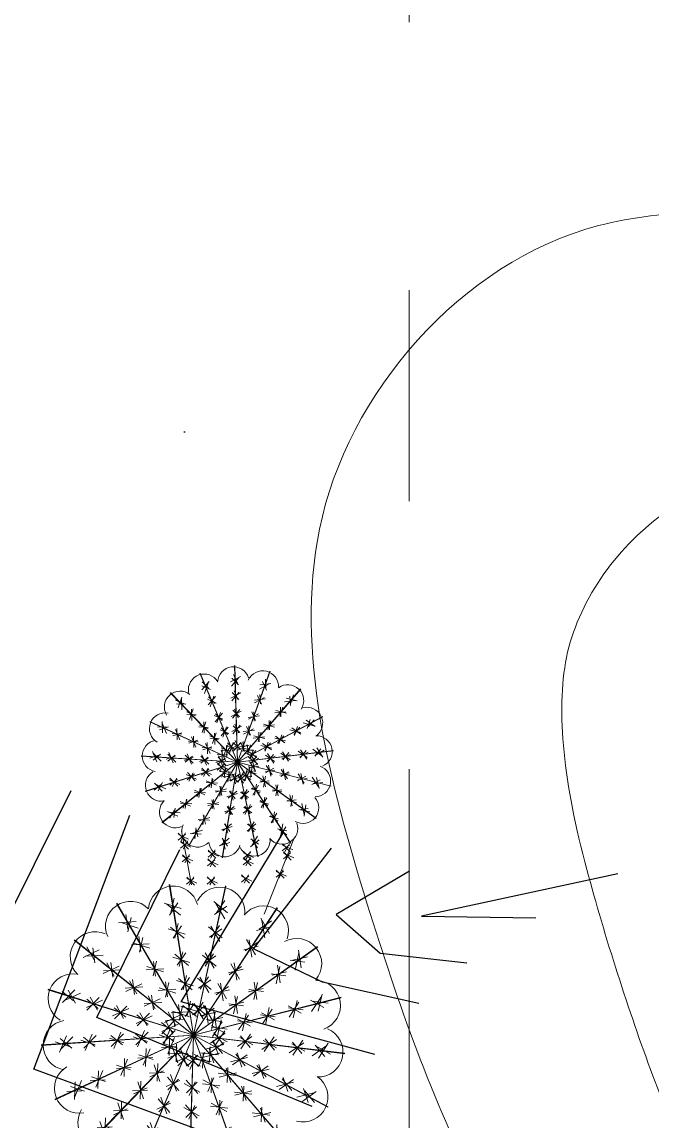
# Model space of a CAD drawing. Header units: inches. Extents: x 0.9 to 45.9, y 0.4 to 30.4.
# Drawn here: x 7.028 to 7.327, y 6.395 to 6.916 of the extents above; entities that cross this region are included whole.
import ezdxf

# ---------------------------------------------------------------- set-up
doc = ezdxf.new("R2010")
doc.units = ezdxf.units.IN
doc.header["$MEASUREMENT"] = 0
doc.linetypes.add('DASHDOT', pattern=[25.4, 12.7, -6.35, 0, -6.35])
doc.layers.add('EJES', color=252, linetype='DASHDOT', lineweight=9)
for name, color, linetype in [('JARDÍN-PIEDRA', 251, 'Continuous'), ('JARDÍN-PLANTAS', 88, 'Continuous'), ('VEGETACIÓN EXISTENTE', 84, 'Continuous')]:
    doc.layers.add(name, color=color, linetype=linetype)

# ---------------------------------------------------------------- blocks, each defined once
blk = doc.blocks.new('ntt')
at = {"layer": 'JARDÍN-PIEDRA', "lineweight": 5, "start_tangent": (-0.980502, 0.196507), "end_tangent": (-0.980502, 0.196507)}
blk.add_spline([(1914.7097, 1250.5671), (1914.3352, 1250.5194), (1914.0483, 1250.4079), (1913.8252, 1250.2326), (1913.7278, 1249.829), (1913.7282, 1249.6177), (1913.7695, 1249.5104), (1913.8769, 1249.3701), (1913.9182, 1249.3123), (1914.1576, 1249.1885), (1914.4866, 1249.03), (1914.7575, 1249.0539), (1915.3232, 1249.0857), (1915.4608, 1249.5798), (1915.2276, 1249.9141), (1915.0495, 1250.0881), (1915.0125, 1250.2884), (1914.7097, 1250.5671)], degree=3, dxfattribs=at)
at = {"layer": 'JARDÍN-PIEDRA', "lineweight": 5}
blk.add_open_spline([(1914.5816, 1250.3204), (1914.527, 1250.3314), (1914.4547, 1250.3229), (1914.3025, 1250.282), (1914.2288, 1250.2583), (1914.0993, 1250.2101), (1914.0366, 1250.182), (1913.9272, 1250.1167), (1913.8877, 1250.0823), (1913.8464, 1250.0187), (1913.8304, 1249.9687), (1913.8128, 1249.8534), (1913.8085, 1249.7967), (1913.7976, 1249.6711), (1913.7939, 1249.621), (1913.8017, 1249.5603), (1913.8101, 1249.537), (1913.8336, 1249.4977), (1913.8604, 1249.4678), (1913.9144, 1249.3996), (1913.9349, 1249.369), (1913.9543, 1249.341), (1913.9528, 1249.3434), (1913.9615, 1249.3364), (1913.9698, 1249.331), (1914.0097, 1249.3118), (1914.0554, 1249.2971), (1914.1674, 1249.2504), (1914.222, 1249.2188), (1914.3086, 1249.1669), (1914.3448, 1249.1454), (1914.3937, 1249.1237), (1914.4069, 1249.12), (1914.4333, 1249.1173), (1914.4553, 1249.1181), (1914.5327, 1249.1284), (1914.6023, 1249.1428), (1914.7538, 1249.149), (1914.8239, 1249.1428), (1914.9633, 1249.1306), (1915.0294, 1249.1257), (1915.103, 1249.1326), (1915.1197, 1249.1389), (1915.1373, 1249.1495), (1915.1493, 1249.1607), (1915.1774, 1249.2092), (1915.1907, 1249.2441), (1915.2113, 1249.3421), (1915.2114, 1249.4103), (1915.1893, 1249.5123), (1915.1677, 1249.5546), (1915.1063, 1249.6324), (1915.0706, 1249.6667), (1914.9861, 1249.7333), (1914.9243, 1249.7713), (1914.8372, 1249.8699), (1914.8098, 1249.9105), (1914.7756, 1250), (1914.7699, 1250.0391), (1914.76, 1250.1186), (1914.7573, 1250.1503), (1914.7475, 1250.1857), (1914.7381, 1250.2055), (1914.69, 1250.2717), (1914.6356, 1250.3096), (1914.5816, 1250.3204)], degree=3, knots=[0, 0, 0, 0, 0.118103, 0.118103, 0.211507, 0.211507, 0.304911, 0.304911, 0.398316, 0.398316, 0.49172, 0.49172, 0.561216, 0.561216, 0.636516, 0.636516, 0.694778, 0.694778, 0.753041, 0.753041, 0.781797, 0.781797, 0.810552, 0.810552, 0.839308, 0.839308, 0.897052, 0.897052, 0.954797, 0.954797, 1.012541, 1.012541, 1.05717, 1.05717, 1.101798, 1.101798, 1.171336, 1.171336, 1.240873, 1.240873, 1.325907, 1.325907, 1.386478, 1.386478, 1.447049, 1.447049, 1.507619, 1.507619, 1.600083, 1.600083, 1.692546, 1.692546, 1.76649, 1.76649, 1.838622, 1.838622, 1.871232, 1.871232, 1.903842, 1.903842, 1.952268, 1.952268, 2.000694, 2.000694, 2.117444, 2.117444, 2.117444, 2.117444], dxfattribs=at)
blk = doc.blocks.new('nykm')
at = {"layer": 'JARDÍN-PIEDRA', "lineweight": -2}
blk.add_blockref('ntt', (0, 0), dxfattribs=at)
blk = doc.blocks.new('F SDFG DGFJ')
at = {"layer": 'JARDÍN-PLANTAS', "lineweight": 5}
for p, q in [((1915.62738, 1247.09918), (1915.62098, 1247.19553)), ((1915.62129, 1247.19555), (1915.62738, 1247.09918)), ((1915.62738, 1247.09918), (1915.65621, 1247.19134)), ((1915.65651, 1247.19124), (1915.62738, 1247.09918)), ((1915.62738, 1247.09918), (1915.58661, 1247.18671)), ((1915.58689, 1247.18684), (1915.62738, 1247.09918)), ((1915.62738, 1247.09918), (1915.68756, 1247.1747)), ((1915.6878, 1247.1745), (1915.62738, 1247.09918)), ((1915.62738, 1247.09918), (1915.55774, 1247.16607)), ((1915.55796, 1247.16629), (1915.62738, 1247.09918)), ((1915.62738, 1247.09918), (1915.71077, 1247.14786)), ((1915.71093, 1247.14759), (1915.62738, 1247.09918)), ((1915.62738, 1247.09918), (1915.53828, 1247.1364)), ((1915.5384, 1247.13668), (1915.62738, 1247.09918)), ((1915.62738, 1247.09918), (1915.72273, 1247.11445)), ((1915.72277, 1247.11414), (1915.62738, 1247.09918)), ((1915.62738, 1247.09918), (1915.53086, 1247.1017)), ((1915.53087, 1247.10201), (1915.62738, 1247.09918)), ((1915.53636, 1247.06695), (1915.62738, 1247.09918)), ((1915.62738, 1247.09918), (1915.53647, 1247.06666)), ((1915.55415, 1247.03625), (1915.62738, 1247.09918)), ((1915.62738, 1247.09918), (1915.55436, 1247.03601)), ((1915.58183, 1247.01405), (1915.62738, 1247.09918)), ((1915.62738, 1247.09918), (1915.58211, 1247.0139)), ((1915.61566, 1247.00334), (1915.62738, 1247.09918)), ((1915.62738, 1247.09918), (1915.61597, 1247.0033)), ((1915.62738, 1247.09918), (1915.7218, 1247.07898)), ((1915.72174, 1247.07867), (1915.62738, 1247.09918)), ((1915.62738, 1247.09918), (1915.70813, 1247.04623)), ((1915.70796, 1247.04597), (1915.62738, 1247.09918)), ((1915.62738, 1247.09918), (1915.68355, 1247.02064)), ((1915.68329, 1247.02046), (1915.62738, 1247.09918)), ((1915.62738, 1247.09918), (1915.65138, 1247.00566)), ((1915.65108, 1247.00558), (1915.62738, 1247.09918))]:
    blk.add_line(p, q, dxfattribs=at)
at = {"layer": 'JARDÍN-PLANTAS', "color": 7, "lineweight": 5}
for p, q in [((1915.61669, 1247.184), (1915.62703, 1247.17963)), ((1915.61826, 1247.18329), (1915.62632, 1247.17548)), ((1915.61927, 1247.17618), (1915.6253, 1247.18345)), ((1915.6202, 1247.17774), (1915.6232, 1247.1867)), ((1915.64805, 1247.18213), (1915.65612, 1247.17433)), ((1915.64907, 1247.17503), (1915.65509, 1247.1823)), ((1915.59231, 1247.16984), (1915.59187, 1247.17927)), ((1915.592, 1247.16805), (1915.595, 1247.17701)), ((1915.64763, 1247.17391), (1915.65588, 1247.17852)), ((1915.64926, 1247.18091), (1915.65395, 1247.17071)), ((1915.58678, 1247.17441), (1915.59799, 1247.17407)), ((1915.58849, 1247.17431), (1915.59883, 1247.16995)), ((1915.61777, 1247.16775), (1915.62811, 1247.16338)), ((1915.61918, 1247.16866), (1915.62725, 1247.16085)), ((1915.6202, 1247.16155), (1915.62622, 1247.16882)), ((1915.62128, 1247.16149), (1915.62428, 1247.17044)), ((1915.67662, 1247.16907), (1915.68132, 1247.15887)), ((1915.56916, 1247.1524), (1915.56533, 1247.16104)), ((1915.59464, 1247.16101), (1915.60498, 1247.15664)), ((1915.59815, 1247.15475), (1915.60114, 1247.1637)), ((1915.59919, 1247.15508), (1915.59874, 1247.16451)), ((1915.64319, 1247.16659), (1915.65125, 1247.15878)), ((1915.64321, 1247.15994), (1915.65146, 1247.16454)), ((1915.6442, 1247.15948), (1915.65023, 1247.16675)), ((1915.64484, 1247.16693), (1915.64953, 1247.15674)), ((1915.67326, 1247.16155), (1915.68261, 1247.16286)), ((1915.675, 1247.16207), (1915.68324, 1247.16668)), ((1915.6773, 1247.16748), (1915.678, 1247.15628)), ((1915.56234, 1247.15466), (1915.57292, 1247.1584)), ((1915.56398, 1247.15519), (1915.5752, 1247.15485)), ((1915.56951, 1247.15062), (1915.56907, 1247.16005)), ((1915.59365, 1247.15965), (1915.60487, 1247.15931)), ((1915.66485, 1247.14934), (1915.67309, 1247.15394)), ((1915.66647, 1247.15633), (1915.67117, 1247.14614)), ((1915.66813, 1247.15605), (1915.66883, 1247.14485)), ((1915.57409, 1247.14338), (1915.58467, 1247.14712)), ((1915.5809, 1247.14112), (1915.57708, 1247.14975)), ((1915.58005, 1247.14043), (1915.57961, 1247.14987)), ((1915.60545, 1247.13895), (1915.60844, 1247.1479)), ((1915.60689, 1247.13855), (1915.60644, 1247.14798)), ((1915.61898, 1247.14955), (1915.62932, 1247.14518)), ((1915.62028, 1247.15129), (1915.62834, 1247.14348)), ((1915.62129, 1247.14418), (1915.62732, 1247.15146)), ((1915.62249, 1247.14329), (1915.62549, 1247.15225)), ((1915.63775, 1247.14919), (1915.64581, 1247.14138)), ((1915.63796, 1247.14335), (1915.64621, 1247.14795)), ((1915.63876, 1247.14208), (1915.64478, 1247.14935)), ((1915.63959, 1247.15034), (1915.64428, 1247.14015)), ((1915.66409, 1247.15012), (1915.67344, 1247.15143)), ((1915.57452, 1247.145), (1915.58574, 1247.14467)), ((1915.60135, 1247.14312), (1915.61257, 1247.14278)), ((1915.60194, 1247.14521), (1915.61228, 1247.14084)), ((1915.65511, 1247.14207), (1915.65981, 1247.13187)), ((1915.65724, 1247.14248), (1915.65794, 1247.13127)), ((1915.69269, 1247.14077), (1915.70189, 1247.13861)), ((1915.6945, 1247.14062), (1915.70385, 1247.14194)), ((1915.6986, 1247.14484), (1915.69521, 1247.13414)), ((1915.69854, 1247.14656), (1915.69924, 1247.13536)), ((1915.54669, 1247.12742), (1915.55521, 1247.13473)), ((1915.55386, 1247.12777), (1915.54718, 1247.13444)), ((1915.55484, 1247.12624), (1915.55102, 1247.13488)), ((1915.58703, 1247.13291), (1915.59825, 1247.13257)), ((1915.58724, 1247.13075), (1915.59782, 1247.13448)), ((1915.59405, 1247.12849), (1915.59023, 1247.13712)), ((1915.59257, 1247.12834), (1915.59212, 1247.13777)), ((1915.612, 1247.12477), (1915.61499, 1247.13373)), ((1915.61323, 1247.12494), (1915.61278, 1247.13437)), ((1915.61998, 1247.13458), (1915.63032, 1247.13021)), ((1915.62127, 1247.13571), (1915.62933, 1247.1279)), ((1915.62228, 1247.1286), (1915.6283, 1247.13587)), ((1915.62349, 1247.12832), (1915.62648, 1247.13727)), ((1915.63325, 1247.12846), (1915.6415, 1247.13306)), ((1915.63326, 1247.13486), (1915.64133, 1247.12706)), ((1915.63428, 1247.12776), (1915.6403, 1247.13503)), ((1915.63488, 1247.13545), (1915.63957, 1247.12526)), ((1915.6532, 1247.13654), (1915.66255, 1247.13786)), ((1915.65348, 1247.13507), (1915.66173, 1247.13968)), ((1915.68001, 1247.13342), (1915.6892, 1247.13126)), ((1915.68044, 1247.13241), (1915.68979, 1247.13373)), ((1915.68592, 1247.13749), (1915.68253, 1247.12679)), ((1915.68448, 1247.13835), (1915.68517, 1247.12715)), ((1915.54803, 1247.12851), (1915.55861, 1247.13224)), ((1915.56154, 1247.12281), (1915.57212, 1247.12655)), ((1915.56172, 1247.12114), (1915.57024, 1247.12845)), ((1915.56889, 1247.1215), (1915.56221, 1247.12817)), ((1915.56835, 1247.12055), (1915.56453, 1247.12919)), ((1915.60488, 1247.11809), (1915.60106, 1247.12672)), ((1915.60379, 1247.11749), (1915.60335, 1247.12692)), ((1915.60769, 1247.12951), (1915.61891, 1247.12917)), ((1915.60849, 1247.13103), (1915.61882, 1247.12667)), ((1915.64413, 1247.12334), (1915.65238, 1247.12794)), ((1915.64576, 1247.13033), (1915.65045, 1247.12014)), ((1915.64747, 1247.1303), (1915.64817, 1247.1191)), ((1915.67086, 1247.12877), (1915.66747, 1247.11807)), ((1915.66873, 1247.12915), (1915.66942, 1247.11795)), ((1915.57757, 1247.11605), (1915.58815, 1247.11979)), ((1915.57855, 1247.11412), (1915.58707, 1247.12142)), ((1915.58572, 1247.11447), (1915.57904, 1247.12114)), ((1915.58439, 1247.11379), (1915.58056, 1247.12243)), ((1915.59807, 1247.12035), (1915.60865, 1247.12409)), ((1915.59826, 1247.12206), (1915.60947, 1247.12172)), ((1915.62017, 1247.11005), (1915.61972, 1247.11948)), ((1915.62458, 1247.11192), (1915.62757, 1247.12088)), ((1915.62836, 1247.11918), (1915.63642, 1247.11137)), ((1915.62937, 1247.11207), (1915.63539, 1247.11934)), ((1915.62971, 1247.11911), (1915.6344, 1247.10892)), ((1915.64343, 1247.12436), (1915.65278, 1247.12568)), ((1915.65735, 1247.12094), (1915.65396, 1247.11024)), ((1915.65577, 1247.12159), (1915.65646, 1247.11039)), ((1915.66469, 1247.12322), (1915.67404, 1247.12453)), ((1915.66495, 1247.12469), (1915.67415, 1247.12254)), ((1915.59196, 1247.10999), (1915.60254, 1247.11373)), ((1915.5924, 1247.10833), (1915.60092, 1247.11564)), ((1915.59957, 1247.10868), (1915.59288, 1247.11535)), ((1915.59877, 1247.10773), (1915.59495, 1247.11636)), ((1915.60992, 1247.10897), (1915.6205, 1247.11271)), ((1915.61673, 1247.10671), (1915.61291, 1247.11534)), ((1915.61463, 1247.11462), (1915.62585, 1247.11428)), ((1915.61567, 1247.11548), (1915.62601, 1247.11111)), ((1915.61611, 1247.10558), (1915.61567, 1247.11501)), ((1915.61918, 1247.10921), (1915.62218, 1247.11817)), ((1915.62107, 1247.11818), (1915.63141, 1247.11381)), ((1915.62235, 1247.11861), (1915.63041, 1247.1108)), ((1915.62336, 1247.1115), (1915.62939, 1247.11877)), ((1915.62808, 1247.11212), (1915.63633, 1247.11672)), ((1915.63271, 1247.11099), (1915.64206, 1247.11231)), ((1915.63389, 1247.11049), (1915.64214, 1247.11509)), ((1915.63552, 1247.11748), (1915.64021, 1247.10729)), ((1915.63675, 1247.11693), (1915.63745, 1247.10573)), ((1915.64252, 1247.11235), (1915.63913, 1247.10165)), ((1915.64157, 1247.1133), (1915.64227, 1247.1021)), ((1915.65144, 1247.11686), (1915.66064, 1247.11471)), ((1915.65173, 1247.11565), (1915.66108, 1247.11697)), ((1915.67676, 1247.11219), (1915.67337, 1247.1015)), ((1915.69581, 1247.11376), (1915.68878, 1247.10501)), ((1915.68882, 1247.11209), (1915.69662, 1247.10677)), ((1915.69477, 1247.11508), (1915.69137, 1247.10438)), ((1915.71029, 1247.11603), (1915.70326, 1247.10728)), ((1915.7033, 1247.11436), (1915.7111, 1247.10904)), ((1915.70494, 1247.11358), (1915.71413, 1247.11143)), ((1915.71085, 1247.11765), (1915.70746, 1247.10696)), ((1915.54194, 1247.09637), (1915.54724, 1247.10626)), ((1915.54279, 1247.09786), (1915.55131, 1247.10517)), ((1915.55822, 1247.09594), (1915.56353, 1247.10583)), ((1915.57645, 1247.09547), (1915.58176, 1247.10536)), ((1915.59146, 1247.09508), (1915.59676, 1247.10497)), ((1915.60756, 1247.102), (1915.61608, 1247.10931)), ((1915.60775, 1247.10334), (1915.61834, 1247.10707)), ((1915.61473, 1247.10235), (1915.60805, 1247.10902)), ((1915.61058, 1247.11015), (1915.6218, 1247.10981)), ((1915.61457, 1247.10107), (1915.61074, 1247.10971)), ((1915.63661, 1247.10827), (1915.64581, 1247.10612)), ((1915.63753, 1247.10737), (1915.64689, 1247.10868)), ((1915.64626, 1247.10599), (1915.63923, 1247.09724)), ((1915.64572, 1247.10722), (1915.64232, 1247.09653)), ((1915.65603, 1247.10575), (1915.66523, 1247.1036)), ((1915.66319, 1247.10864), (1915.65616, 1247.09989)), ((1915.65621, 1247.10698), (1915.664, 1247.10165)), ((1915.66194, 1247.10982), (1915.65855, 1247.09913)), ((1915.67085, 1247.10812), (1915.68004, 1247.10597)), ((1915.67861, 1247.11106), (1915.67158, 1247.10231)), ((1915.67163, 1247.1094), (1915.67943, 1247.10407)), ((1915.68886, 1247.111), (1915.69805, 1247.10885)), ((1915.5485, 1247.09928), (1915.53986, 1247.10309)), ((1915.54996, 1247.09821), (1915.54328, 1247.10488)), ((1915.56478, 1247.09886), (1915.55614, 1247.10267)), ((1915.55745, 1247.09743), (1915.56596, 1247.10474)), ((1915.56462, 1247.09778), (1915.55793, 1247.10445)), ((1915.58301, 1247.09839), (1915.57437, 1247.10219)), ((1915.57484, 1247.09692), (1915.58336, 1247.10423)), ((1915.58201, 1247.09727), (1915.57533, 1247.10394)), ((1915.59801, 1247.098), (1915.58937, 1247.1018)), ((1915.59045, 1247.09647), (1915.59897, 1247.10377)), ((1915.59762, 1247.09682), (1915.59093, 1247.10349)), ((1915.61444, 1247.09757), (1915.6058, 1247.10137)), ((1915.60758, 1247.09596), (1915.6161, 1247.10327)), ((1915.60788, 1247.09465), (1915.61319, 1247.10454)), ((1915.61475, 1247.09632), (1915.60807, 1247.10299)), ((1915.61008, 1247.08903), (1915.61538, 1247.09892)), ((1915.61084, 1247.08791), (1915.61221, 1247.09905)), ((1915.64744, 1247.09871), (1915.63772, 1247.09309)), ((1915.63927, 1247.10432), (1915.64707, 1247.099)), ((1915.63981, 1247.10315), (1915.649, 1247.101)), ((1915.64033, 1247.09968), (1915.64567, 1247.0919)), ((1915.64738, 1247.10006), (1915.64035, 1247.09131)), ((1915.6404, 1247.09839), (1915.6482, 1247.09307)), ((1915.59392, 1247.08331), (1915.59923, 1247.0932)), ((1915.59537, 1247.08238), (1915.59674, 1247.09351)), ((1915.6159, 1247.093), (1915.60647, 1247.09343)), ((1915.61664, 1247.09195), (1915.608, 1247.09575)), ((1915.61603, 1247.0827), (1915.61328, 1247.09358)), ((1915.61492, 1247.08346), (1915.61629, 1247.0946)), ((1915.64591, 1247.0915), (1915.63483, 1247.08977)), ((1915.64635, 1247.09277), (1915.63663, 1247.08716)), ((1915.63924, 1247.09374), (1915.64458, 1247.08596)), ((1915.63963, 1247.09497), (1915.6418, 1247.08578)), ((1915.66419, 1247.09507), (1915.65447, 1247.08945)), ((1915.66345, 1247.09662), (1915.65642, 1247.08787)), ((1915.65647, 1247.09496), (1915.66426, 1247.08963)), ((1915.65707, 1247.09604), (1915.66242, 1247.08826)), ((1915.67944, 1247.09175), (1915.66973, 1247.08614)), ((1915.67813, 1247.09348), (1915.6711, 1247.08473)), ((1915.67114, 1247.09181), (1915.67894, 1247.08649)), ((1915.67233, 1247.09272), (1915.67768, 1247.08494)), ((1915.58576, 1247.08101), (1915.57712, 1247.08482)), ((1915.57921, 1247.07809), (1915.58451, 1247.08799)), ((1915.58124, 1247.07732), (1915.58261, 1247.08846)), ((1915.60043, 1247.08747), (1915.59099, 1247.08789)), ((1915.60048, 1247.08623), (1915.59184, 1247.09003)), ((1915.61891, 1247.08927), (1915.60996, 1247.08626)), ((1915.61998, 1247.08855), (1915.61055, 1247.08898)), ((1915.62432, 1247.0866), (1915.61537, 1247.08359)), ((1915.62306, 1247.08688), (1915.6158, 1247.08084)), ((1915.62275, 1247.07971), (1915.61626, 1247.08886)), ((1915.62144, 1247.08002), (1915.61869, 1247.0909)), ((1915.6301, 1247.07935), (1915.62074, 1247.08554)), ((1915.62907, 1247.08634), (1915.62181, 1247.0803)), ((1915.62876, 1247.07917), (1915.62227, 1247.08832)), ((1915.6278, 1247.08615), (1915.62321, 1247.07789)), ((1915.6359, 1247.08102), (1915.62654, 1247.08721)), ((1915.6336, 1247.08782), (1915.62901, 1247.07956)), ((1915.64189, 1247.08532), (1915.63092, 1247.08771)), ((1915.63248, 1247.08718), (1915.63118, 1247.07783)), ((1915.64275, 1247.08636), (1915.63166, 1247.08463)), ((1915.63728, 1247.09083), (1915.63599, 1247.08148)), ((1915.63647, 1247.08983), (1915.63864, 1247.08064)), ((1915.65298, 1247.08473), (1915.65832, 1247.07695)), ((1915.65393, 1247.08553), (1915.65611, 1247.07634)), ((1915.69645, 1247.08806), (1915.68673, 1247.08244)), ((1915.69596, 1247.08966), (1915.68893, 1247.08091)), ((1915.68898, 1247.088), (1915.69677, 1247.08267)), ((1915.68934, 1247.08903), (1915.69468, 1247.08124)), ((1915.71077, 1247.08494), (1915.70106, 1247.07932)), ((1915.70366, 1247.08591), (1915.70901, 1247.07813)), ((1915.71189, 1247.08625), (1915.70486, 1247.07751)), ((1915.7049, 1247.08459), (1915.7127, 1247.07926)), ((1915.54898, 1247.06739), (1915.55429, 1247.07728)), ((1915.56936, 1247.0752), (1915.56072, 1247.07901)), ((1915.5628, 1247.07229), (1915.56811, 1247.08218)), ((1915.56406, 1247.07118), (1915.56544, 1247.08232)), ((1915.5863, 1247.08241), (1915.57686, 1247.08284)), ((1915.60648, 1247.07852), (1915.59753, 1247.07551)), ((1915.60698, 1247.07738), (1915.59755, 1247.07781)), ((1915.6036, 1247.07195), (1915.60086, 1247.08283)), ((1915.60192, 1247.07229), (1915.60329, 1247.08343)), ((1915.63708, 1247.08167), (1915.62612, 1247.08406)), ((1915.66022, 1247.08205), (1915.64913, 1247.08032)), ((1915.66009, 1247.08376), (1915.65037, 1247.07815)), ((1915.55379, 1247.07078), (1915.54436, 1247.07121)), ((1915.55554, 1247.07031), (1915.5469, 1247.07412)), ((1915.54873, 1247.06569), (1915.5501, 1247.07683)), ((1915.56913, 1247.07627), (1915.55969, 1247.07669)), ((1915.59225, 1247.06213), (1915.58951, 1247.07301)), ((1915.59008, 1247.06212), (1915.59145, 1247.07325)), ((1915.61623, 1247.07149), (1915.60728, 1247.06848)), ((1915.61536, 1247.07236), (1915.6081, 1247.06633)), ((1915.61504, 1247.06519), (1915.60856, 1247.07435)), ((1915.61335, 1247.06491), (1915.61061, 1247.07579)), ((1915.62668, 1247.06216), (1915.62019, 1247.07131)), ((1915.6401, 1247.0644), (1915.63075, 1247.0706)), ((1915.6378, 1247.0712), (1915.63322, 1247.06295)), ((1915.63656, 1247.07126), (1915.63527, 1247.06191)), ((1915.65181, 1247.07135), (1915.64085, 1247.07374)), ((1915.65231, 1247.07299), (1915.64122, 1247.07126)), ((1915.64721, 1247.07686), (1915.64591, 1247.0675)), ((1915.64603, 1247.07646), (1915.6482, 1247.06727)), ((1915.67324, 1247.07345), (1915.66216, 1247.07172)), ((1915.67264, 1247.07553), (1915.66292, 1247.06992)), ((1915.66553, 1247.0765), (1915.67087, 1247.06872)), ((1915.66696, 1247.07692), (1915.66913, 1247.06773)), ((1915.59514, 1247.06721), (1915.58571, 1247.06763)), ((1915.59513, 1247.0687), (1915.58618, 1247.06569)), ((1915.62816, 1247.06303), (1915.6188, 1247.06922)), ((1915.62699, 1247.06933), (1915.61973, 1247.06329)), ((1915.62586, 1247.06983), (1915.62127, 1247.06158)), ((1915.64116, 1247.06575), (1915.6302, 1247.06815)), ((1915.65476, 1247.06426), (1915.65693, 1247.05507)), ((1915.65625, 1247.06413), (1915.65495, 1247.05477)), ((1915.68777, 1247.06386), (1915.67668, 1247.06213)), ((1915.68789, 1247.06553), (1915.67817, 1247.05991)), ((1915.68078, 1247.0665), (1915.68612, 1247.05872)), ((1915.68148, 1247.06733), (1915.68366, 1247.05814)), ((1915.58134, 1247.05677), (1915.57239, 1247.05376)), ((1915.57846, 1247.0502), (1915.57571, 1247.06108)), ((1915.57688, 1247.05077), (1915.57825, 1247.06191)), ((1915.60887, 1247.05772), (1915.59992, 1247.05471)), ((1915.60832, 1247.05911), (1915.60106, 1247.05307)), ((1915.60801, 1247.05194), (1915.60152, 1247.06109)), ((1915.60599, 1247.05114), (1915.60324, 1247.06202)), ((1915.64029, 1247.05673), (1915.639, 1247.04737)), ((1915.66085, 1247.05862), (1915.64989, 1247.06101)), ((1915.66104, 1247.06078), (1915.64995, 1247.05905)), ((1915.70151, 1247.0566), (1915.69179, 1247.05098)), ((1915.69372, 1247.05925), (1915.69589, 1247.05006)), ((1915.6944, 1247.05757), (1915.69974, 1247.04979)), ((1915.56614, 1247.03954), (1915.56339, 1247.05042)), ((1915.56576, 1247.04122), (1915.56713, 1247.05236)), ((1915.58194, 1247.05586), (1915.57251, 1247.05629)), ((1915.62638, 1247.04813), (1915.61702, 1247.05432)), ((1915.6251, 1247.05383), (1915.61784, 1247.04779)), ((1915.62479, 1247.04666), (1915.6183, 1247.05581)), ((1915.62408, 1247.05493), (1915.6195, 1247.04668)), ((1915.64489, 1247.05122), (1915.63393, 1247.05361)), ((1915.64394, 1247.04927), (1915.63458, 1247.05546)), ((1915.64164, 1247.05607), (1915.63705, 1247.04781)), ((1915.66632, 1247.04994), (1915.66503, 1247.04059)), ((1915.66537, 1247.04942), (1915.66754, 1247.04023)), ((1915.7, 1247.05578), (1915.68891, 1247.05405)), ((1915.56902, 1247.04611), (1915.56007, 1247.04311)), ((1915.57082, 1247.04631), (1915.56139, 1247.04674)), ((1915.59977, 1247.043), (1915.59251, 1247.03696)), ((1915.59946, 1247.03583), (1915.59297, 1247.04499)), ((1915.59778, 1247.0358), (1915.59503, 1247.04668)), ((1915.67093, 1247.04443), (1915.65996, 1247.04682)), ((1915.67165, 1247.04595), (1915.66056, 1247.04422)), ((1915.60066, 1247.04237), (1915.59171, 1247.03936)), ((1915.62423, 1247.03002), (1915.61487, 1247.03621)), ((1915.62299, 1247.03656), (1915.61573, 1247.03052)), ((1915.62267, 1247.02938), (1915.61618, 1247.03854)), ((1915.62193, 1247.03682), (1915.61734, 1247.02857)), ((1915.64943, 1247.03355), (1915.63846, 1247.03595)), ((1915.64821, 1247.0324), (1915.63885, 1247.03859)), ((1915.64591, 1247.0392), (1915.64132, 1247.03094)), ((1915.64482, 1247.03906), (1915.64353, 1247.02971)), ((1915.67481, 1247.03799), (1915.67352, 1247.02863)), ((1915.67484, 1247.03617), (1915.67701, 1247.02698)), ((1915.59374, 1247.02945), (1915.58479, 1247.02644)), ((1915.59213, 1247.02862), (1915.58487, 1247.02258)), ((1915.59182, 1247.02144), (1915.58533, 1247.0306)), ((1915.59086, 1247.02287), (1915.58812, 1247.03375)), ((1915.67941, 1247.03248), (1915.66845, 1247.03487)), ((1915.68112, 1247.0327), (1915.67003, 1247.03097)), ((1915.62121, 1247.02201), (1915.61395, 1247.01597)), ((1915.6209, 1247.01483), (1915.61441, 1247.02399)), ((1915.6518, 1247.01819), (1915.64245, 1247.02438)), ((1915.6495, 1247.02499), (1915.64492, 1247.01673)), ((1915.64887, 1247.02328), (1915.64758, 1247.01393)), ((1915.6223, 1247.01385), (1915.61295, 1247.02004)), ((1915.62, 1247.02065), (1915.61542, 1247.01239)), ((1915.65347, 1247.01777), (1915.64251, 1247.02017))]:
    blk.add_line(p, q, dxfattribs=at)
at = {"layer": 'JARDÍN-PLANTAS', "color": 7, "lineweight": 5, "ltscale": 0.03}
for p, q in [((1915.56507, 1247.15913), (1915.56507, 1247.15913)), ((1915.636, 1247.11541), (1915.636, 1247.11541)), ((1915.61954, 1247.1074), (1915.61954, 1247.1074)), ((1915.63515, 1247.1062), (1915.63515, 1247.1062)), ((1915.62014, 1247.09536), (1915.62014, 1247.09536)), ((1915.63808, 1247.09454), (1915.63808, 1247.09454)), ((1915.63843, 1247.09776), (1915.63843, 1247.09776)), ((1915.61962, 1247.0888), (1915.61962, 1247.0888)), ((1915.6254, 1247.08512), (1915.6254, 1247.08512))]:
    blk.add_line(p, q, dxfattribs=at)
at = {"layer": 'JARDÍN-PLANTAS', "lineweight": 5, "ltscale": 0.03}
blk.add_line((1915.62728, 1247.0963), (1915.62728, 1247.0963), dxfattribs=at)
at = {"layer": 'JARDÍN-PLANTAS', "lineweight": 5}
for centre, start, end in [((1915.62113, 1247.1785), 10.27944, 169.70095), ((1915.65046, 1247.17533), 348.91582, 148.33733), ((1915.59384, 1247.17133), 30.70719, 190.1287), ((1915.67702, 1247.16136), 336.19989, 135.6214), ((1915.57214, 1247.15644), 58.77911, 218.20062), ((1915.69626, 1247.139), 314.83627, 114.25778), ((1915.55508, 1247.13238), 80.14273, 239.56424), ((1915.70591, 1247.11195), 285.0096, 84.43111), ((1915.54792, 1247.10323), 92.85865, 252.28016), ((1915.70517, 1247.08247), 263.64598, 63.06749), ((1915.55191, 1247.07401), 114.22227, 273.64378), ((1915.69344, 1247.05484), 250.93006, 50.35157), ((1915.67275, 1247.03382), 229.56644, 28.98795), ((1915.58834, 1247.02986), 165.41256, 324.83407), ((1915.64625, 1247.02189), 199.4921, 358.91361), ((1915.6168, 1247.02033), 178.12848, 337.55)]:
    blk.add_arc(centre, 0.01583, start, end, dxfattribs=at)
blk = doc.blocks.new('lmkomk')
at = {"layer": 'JARDÍN-PLANTAS', "lineweight": 5}
for p, q in [((1900.2633, 1228.6926), (1900.2697, 1228.7889)), ((1900.2694, 1228.7889), (1900.2633, 1228.6926)), ((1900.2342, 1228.7846), (1900.2633, 1228.6926)), ((1900.2633, 1228.6926), (1900.2345, 1228.7847)), ((1900.3038, 1228.7802), (1900.2633, 1228.6926)), ((1900.2633, 1228.6926), (1900.3041, 1228.7801)), ((1900.2029, 1228.7679), (1900.2633, 1228.6926)), ((1900.2633, 1228.6926), (1900.2031, 1228.7681)), ((1900.3327, 1228.7597), (1900.2633, 1228.6926)), ((1900.2633, 1228.6926), (1900.333, 1228.7594)), ((1900.195, 1228.7485), (1900.1411, 1228.7385)), ((1900.1798, 1228.741), (1900.2633, 1228.6926)), ((1900.2633, 1228.6926), (1900.1799, 1228.7412)), ((1900.3523, 1228.7301), (1900.2633, 1228.6926)), ((1900.2633, 1228.6926), (1900.3524, 1228.7298)), ((1900.1679, 1228.7075), (1900.2633, 1228.6926)), ((1900.2633, 1228.6926), (1900.168, 1228.7078)), ((1900.2633, 1228.6926), (1900.1689, 1228.6723)), ((1900.169, 1228.672), (1900.2633, 1228.6926)), ((1900.2633, 1228.6926), (1900.1826, 1228.6396)), ((1900.1827, 1228.6393), (1900.2633, 1228.6926)), ((1900.2633, 1228.6926), (1900.2072, 1228.614)), ((1900.2074, 1228.6138), (1900.2633, 1228.6926)), ((1900.2633, 1228.6926), (1900.2393, 1228.599)), ((1900.2396, 1228.599), (1900.2633, 1228.6926)), ((1900.3598, 1228.6954), (1900.2633, 1228.6926)), ((1900.2633, 1228.6926), (1900.3598, 1228.6951)), ((1900.2633, 1228.6926), (1900.2747, 1228.5967)), ((1900.275, 1228.5967), (1900.2633, 1228.6926)), ((1900.2633, 1228.6926), (1900.3086, 1228.6073)), ((1900.3089, 1228.6074), (1900.2633, 1228.6926)), ((1900.2633, 1228.6926), (1900.3363, 1228.6294)), ((1900.3366, 1228.6296), (1900.2633, 1228.6926)), ((1900.2633, 1228.6926), (1900.3542, 1228.66)), ((1900.3543, 1228.6603), (1900.2633, 1228.6926)), ((1900.1869, 1228.6364), (1900.1116, 1228.6658))]:
    blk.add_line(p, q, dxfattribs=at)
at = {"layer": 'JARDÍN-PLANTAS', "color": 7, "lineweight": 5}
for p, q in [((1900.2426, 1228.7755), (1900.2346, 1228.7677)), ((1900.2416, 1228.7684), (1900.2356, 1228.7757)), ((1900.2414, 1228.7743), (1900.2367, 1228.7641)), ((1900.274, 1228.7774), (1900.2637, 1228.773)), ((1900.2724, 1228.7767), (1900.2644, 1228.7689)), ((1900.2714, 1228.7696), (1900.2654, 1228.7768)), ((1900.2705, 1228.7711), (1900.2675, 1228.7801)), ((1900.2431, 1228.7673), (1900.2348, 1228.7719)), ((1900.2694, 1228.7549), (1900.2664, 1228.7638)), ((1900.3022, 1228.7677), (1900.2919, 1228.7633)), ((1900.3039, 1228.7678), (1900.2927, 1228.7674)), ((1900.2987, 1228.7614), (1900.2957, 1228.7704)), ((1900.2984, 1228.7632), (1900.2988, 1228.7726)), ((1900.2157, 1228.7554), (1900.2075, 1228.76)), ((1900.2174, 1228.7549), (1900.2081, 1228.7562)), ((1900.2141, 1228.7624), (1900.2094, 1228.7522)), ((1900.2134, 1228.7609), (1900.2127, 1228.7497)), ((1900.2475, 1228.7533), (1900.2392, 1228.7579)), ((1900.2475, 1228.76), (1900.2395, 1228.7522)), ((1900.2465, 1228.7529), (1900.2405, 1228.7601)), ((1900.2459, 1228.7603), (1900.2412, 1228.7501)), ((1900.2729, 1228.7611), (1900.2626, 1228.7568)), ((1900.2715, 1228.762), (1900.2635, 1228.7542)), ((1900.2705, 1228.7549), (1900.2645, 1228.7622)), ((1900.2961, 1228.7544), (1900.2857, 1228.75)), ((1900.2971, 1228.753), (1900.2858, 1228.7527)), ((1900.2926, 1228.7481), (1900.2896, 1228.7571)), ((1900.2915, 1228.7485), (1900.292, 1228.7579)), ((1900.3212, 1228.744), (1900.3216, 1228.7534)), ((1900.3215, 1228.7458), (1900.3254, 1228.7544)), ((1900.1486, 1228.7433), (1900.1405, 1228.7354)), ((1900.1476, 1228.7361), (1900.1416, 1228.7434)), ((1900.1473, 1228.7432), (1900.1426, 1228.733)), ((1900.1708, 1228.7475), (1900.1627, 1228.7397)), ((1900.1711, 1228.7405), (1900.1628, 1228.7451)), ((1900.1698, 1228.7404), (1900.1638, 1228.7477)), ((1900.1695, 1228.7475), (1900.1648, 1228.7373)), ((1900.1847, 1228.7493), (1900.1766, 1228.7415)), ((1900.185, 1228.7422), (1900.1767, 1228.7468)), ((1900.1837, 1228.7422), (1900.1776, 1228.7494)), ((1900.1833, 1228.7492), (1900.1786, 1228.739)), ((1900.1925, 1228.7517), (1900.1845, 1228.7439)), ((1900.1928, 1228.7446), (1900.1846, 1228.7492)), ((1900.1915, 1228.7446), (1900.1855, 1228.7518)), ((1900.1912, 1228.7516), (1900.1865, 1228.7414)), ((1900.2266, 1228.7435), (1900.2173, 1228.7448)), ((1900.2259, 1228.7427), (1900.2176, 1228.7473)), ((1900.2242, 1228.7497), (1900.2195, 1228.7395)), ((1900.2226, 1228.7494), (1900.2219, 1228.7382)), ((1900.2527, 1228.7367), (1900.2445, 1228.7413)), ((1900.253, 1228.7426), (1900.2449, 1228.7348)), ((1900.2519, 1228.7355), (1900.2459, 1228.7427)), ((1900.2511, 1228.7437), (1900.2464, 1228.7335)), ((1900.2717, 1228.7429), (1900.2614, 1228.7386)), ((1900.2704, 1228.7447), (1900.2624, 1228.7369)), ((1900.2694, 1228.7376), (1900.2634, 1228.7448)), ((1900.2682, 1228.7367), (1900.2652, 1228.7456)), ((1900.2853, 1228.7323), (1900.2823, 1228.7413)), ((1900.2838, 1228.7319), (1900.2843, 1228.7414)), ((1900.3098, 1228.7345), (1900.3136, 1228.7431)), ((1900.3107, 1228.7338), (1900.3111, 1228.7432)), ((1900.3267, 1228.7486), (1900.3155, 1228.7482)), ((1900.3284, 1228.748), (1900.3178, 1228.7518)), ((1900.1489, 1228.7362), (1900.1406, 1228.7408)), ((1900.1962, 1228.734), (1900.1869, 1228.7353)), ((1900.198, 1228.7341), (1900.1888, 1228.732)), ((1900.1922, 1228.7399), (1900.1915, 1228.7287)), ((1900.1921, 1228.7382), (1900.1955, 1228.7275)), ((1900.2048, 1228.7309), (1900.2082, 1228.7202)), ((1900.2062, 1228.7317), (1900.2055, 1228.7205)), ((1900.2375, 1228.7299), (1900.2282, 1228.7312)), ((1900.2372, 1228.7284), (1900.229, 1228.733)), ((1900.2356, 1228.7354), (1900.2309, 1228.7252)), ((1900.2335, 1228.7358), (1900.2328, 1228.7246)), ((1900.2672, 1228.7217), (1900.2642, 1228.7306)), ((1900.2893, 1228.7365), (1900.2781, 1228.7362)), ((1900.2888, 1228.7386), (1900.2784, 1228.7342)), ((1900.2966, 1228.7219), (1900.3005, 1228.7305)), ((1900.2981, 1228.7217), (1900.2986, 1228.7311)), ((1900.3162, 1228.7384), (1900.305, 1228.738)), ((1900.3166, 1228.7368), (1900.306, 1228.7405)), ((1900.1489, 1228.7227), (1900.1408, 1228.7149)), ((1900.1491, 1228.7156), (1900.1409, 1228.7202)), ((1900.1478, 1228.7156), (1900.1418, 1228.7228)), ((1900.1475, 1228.7226), (1900.1428, 1228.7124)), ((1900.167, 1228.7223), (1900.1589, 1228.7145)), ((1900.1673, 1228.7152), (1900.159, 1228.7198)), ((1900.166, 1228.7152), (1900.16, 1228.7224)), ((1900.1657, 1228.7222), (1900.161, 1228.712)), ((1900.1757, 1228.7219), (1900.1676, 1228.7141)), ((1900.1759, 1228.7148), (1900.1677, 1228.7194)), ((1900.1747, 1228.7148), (1900.1686, 1228.722)), ((1900.1743, 1228.7218), (1900.1696, 1228.7116)), ((1900.2103, 1228.7258), (1900.2009, 1228.7271)), ((1900.2107, 1228.7268), (1900.2015, 1228.7246)), ((1900.2198, 1228.7221), (1900.2232, 1228.7114)), ((1900.222, 1228.7225), (1900.2213, 1228.7113)), ((1900.2473, 1228.7177), (1900.2379, 1228.719)), ((1900.2466, 1228.7167), (1900.2383, 1228.7213)), ((1900.2449, 1228.7237), (1900.2403, 1228.7135)), ((1900.2432, 1228.7237), (1900.2425, 1228.7125)), ((1900.2575, 1228.7218), (1900.2492, 1228.7264)), ((1900.2574, 1228.7282), (1900.2494, 1228.7204)), ((1900.2564, 1228.7211), (1900.2504, 1228.7284)), ((1900.2558, 1228.7288), (1900.2511, 1228.7186)), ((1900.2707, 1228.728), (1900.2604, 1228.7236)), ((1900.2694, 1228.7291), (1900.2614, 1228.7213)), ((1900.2684, 1228.722), (1900.2624, 1228.7292)), ((1900.283, 1228.7229), (1900.2718, 1228.7225)), ((1900.2822, 1228.7244), (1900.2719, 1228.72)), ((1900.2787, 1228.7181), (1900.2757, 1228.7271)), ((1900.2775, 1228.7183), (1900.2779, 1228.7277)), ((1900.2858, 1228.7115), (1900.2896, 1228.7201)), ((1900.2869, 1228.7109), (1900.2874, 1228.7203)), ((1900.3037, 1228.7263), (1900.2925, 1228.7259)), ((1900.3035, 1228.7241), (1900.2929, 1228.7279)), ((1900.3292, 1228.7162), (1900.3186, 1228.7199)), ((1900.329, 1228.7145), (1900.3205, 1228.7218)), ((1900.3218, 1228.7149), (1900.3285, 1228.7215)), ((1900.3224, 1228.7139), (1900.3262, 1228.7226)), ((1900.3427, 1228.7219), (1900.3321, 1228.7256)), ((1900.344, 1228.7208), (1900.3355, 1228.7281)), ((1900.3359, 1228.7196), (1900.3397, 1228.7283)), ((1900.3368, 1228.7211), (1900.3435, 1228.7278)), ((1900.1799, 1228.711), (1900.1832, 1228.7003)), ((1900.1804, 1228.7094), (1900.1874, 1228.7007)), ((1900.1959, 1228.7085), (1900.1993, 1228.6978)), ((1900.2258, 1228.7181), (1900.2166, 1228.7159)), ((1900.226, 1228.7166), (1900.2167, 1228.7179)), ((1900.239, 1228.709), (1900.2296, 1228.7103)), ((1900.2393, 1228.7102), (1900.2301, 1228.7081)), ((1900.2334, 1228.7143), (1900.2367, 1228.7036)), ((1900.2349, 1228.715), (1900.2342, 1228.7038)), ((1900.2568, 1228.7039), (1900.2486, 1228.7085)), ((1900.2552, 1228.7108), (1900.2505, 1228.7007)), ((1900.254, 1228.7103), (1900.2533, 1228.6991)), ((1900.2623, 1228.7126), (1900.2543, 1228.7047)), ((1900.2626, 1228.7055), (1900.2544, 1228.7101)), ((1900.2613, 1228.7054), (1900.2553, 1228.7127)), ((1900.261, 1228.7125), (1900.2563, 1228.7023)), ((1900.2696, 1228.7116), (1900.2593, 1228.7072)), ((1900.2684, 1228.712), (1900.2603, 1228.7042)), ((1900.2673, 1228.7049), (1900.2613, 1228.7121)), ((1900.2661, 1228.7053), (1900.2631, 1228.7142)), ((1900.275, 1228.7088), (1900.2647, 1228.7045)), ((1900.2715, 1228.7026), (1900.2685, 1228.7115)), ((1900.2705, 1228.7034), (1900.271, 1228.7129)), ((1900.274, 1228.7001), (1900.2778, 1228.7087)), ((1900.2746, 1228.6989), (1900.275, 1228.7084)), ((1900.2924, 1228.7154), (1900.2812, 1228.7151)), ((1900.2926, 1228.7137), (1900.2821, 1228.7175)), ((1900.2983, 1228.7017), (1900.2898, 1228.709)), ((1900.2911, 1228.7021), (1900.2978, 1228.7087)), ((1900.2919, 1228.7011), (1900.2958, 1228.7097)), ((1900.3131, 1228.7094), (1900.3025, 1228.7132)), ((1900.3122, 1228.7075), (1900.3036, 1228.7148)), ((1900.305, 1228.7078), (1900.3117, 1228.7145)), ((1900.3063, 1228.7072), (1900.3101, 1228.7158)), ((1900.1858, 1228.707), (1900.1766, 1228.7048)), ((1900.1874, 1228.7077), (1900.1796, 1228.7024)), ((1900.2018, 1228.7044), (1900.1927, 1228.7022)), ((1900.2019, 1228.7055), (1900.1941, 1228.7001)), ((1900.1949, 1228.7071), (1900.2019, 1228.6984)), ((1900.2199, 1228.7015), (1900.2107, 1228.6993)), ((1900.2191, 1228.7028), (1900.2113, 1228.6974)), ((1900.2121, 1228.7044), (1900.2191, 1228.6957)), ((1900.2139, 1228.7056), (1900.2173, 1228.6949)), ((1900.2347, 1228.6991), (1900.2255, 1228.697)), ((1900.2345, 1228.7004), (1900.2267, 1228.695)), ((1900.2275, 1228.702), (1900.2345, 1228.6933)), ((1900.2288, 1228.7032), (1900.2322, 1228.6925)), ((1900.2514, 1228.6977), (1900.2436, 1228.6924)), ((1900.2532, 1228.7007), (1900.2438, 1228.7021)), ((1900.2444, 1228.6994), (1900.2515, 1228.6906)), ((1900.2541, 1228.7016), (1900.2449, 1228.6995)), ((1900.245, 1228.7006), (1900.2484, 1228.6899)), ((1900.2482, 1228.7057), (1900.2516, 1228.695)), ((1900.2491, 1228.7067), (1900.2484, 1228.6955)), ((1900.258, 1228.7044), (1900.2486, 1228.7057)), ((1900.2761, 1228.708), (1900.2649, 1228.7077)), ((1900.2801, 1228.7035), (1900.2689, 1228.7032)), ((1900.2808, 1228.7023), (1900.2702, 1228.7061)), ((1900.283, 1228.6967), (1900.2724, 1228.7004)), ((1900.2831, 1228.6954), (1900.2746, 1228.7027)), ((1900.276, 1228.6957), (1900.2827, 1228.7024)), ((1900.2761, 1228.6944), (1900.28, 1228.7031)), ((1900.2828, 1228.688), (1900.2775, 1228.6979)), ((1900.2987, 1228.7034), (1900.2882, 1228.7071)), ((1900.3003, 1228.6898), (1900.2917, 1228.6971)), ((1900.2992, 1228.6884), (1900.2939, 1228.6983)), ((1900.3159, 1228.6903), (1900.3073, 1228.6976)), ((1900.3087, 1228.6906), (1900.3154, 1228.6973)), ((1900.3143, 1228.6888), (1900.3089, 1228.6987)), ((1900.3333, 1228.6908), (1900.3247, 1228.6981)), ((1900.3261, 1228.6912), (1900.3328, 1228.6978)), ((1900.3325, 1228.6893), (1900.3272, 1228.6992)), ((1900.3479, 1228.6912), (1900.3394, 1228.6985)), ((1900.3407, 1228.6916), (1900.3474, 1228.6983)), ((1900.3488, 1228.6897), (1900.3435, 1228.6996)), ((1900.1508, 1228.6884), (1900.1428, 1228.6806)), ((1900.1498, 1228.6813), (1900.1438, 1228.6886)), ((1900.1495, 1228.6884), (1900.1448, 1228.6782)), ((1900.1679, 1228.6867), (1900.1599, 1228.6789)), ((1900.1669, 1228.6796), (1900.1609, 1228.6869)), ((1900.1666, 1228.6866), (1900.1619, 1228.6764)), ((1900.1741, 1228.6867), (1900.1661, 1228.6789)), ((1900.1731, 1228.6796), (1900.1671, 1228.6869)), ((1900.1728, 1228.6866), (1900.1681, 1228.6764)), ((1900.2126, 1228.6869), (1900.2196, 1228.6781)), ((1900.2342, 1228.6883), (1900.2264, 1228.683)), ((1900.2265, 1228.6884), (1900.2362, 1228.6828)), ((1900.2273, 1228.69), (1900.2343, 1228.6812)), ((1900.2336, 1228.6894), (1900.2283, 1228.6816)), ((1900.2509, 1228.6965), (1900.2417, 1228.6944)), ((1900.2503, 1228.6918), (1900.2425, 1228.6864)), ((1900.2433, 1228.6934), (1900.2504, 1228.6847)), ((1900.2433, 1228.6921), (1900.253, 1228.6865)), ((1900.2444, 1228.6861), (1900.2541, 1228.6805)), ((1900.2504, 1228.6931), (1900.245, 1228.6853)), ((1900.2515, 1228.6871), (1900.2461, 1228.6793)), ((1900.2511, 1228.6883), (1900.2489, 1228.6792)), ((1900.2741, 1228.6853), (1900.2827, 1228.6891)), ((1900.2758, 1228.6768), (1900.2744, 1228.688)), ((1900.2831, 1228.6893), (1900.2746, 1228.6966)), ((1900.2747, 1228.6761), (1900.2774, 1228.6869)), ((1900.2748, 1228.6864), (1900.2842, 1228.6868)), ((1900.2806, 1228.6824), (1900.2753, 1228.6923)), ((1900.276, 1228.6897), (1900.2826, 1228.6964)), ((1900.2763, 1228.6909), (1900.2849, 1228.6947)), ((1900.2799, 1228.6813), (1900.2785, 1228.6924)), ((1900.2968, 1228.6767), (1900.2915, 1228.6866)), ((1900.2927, 1228.6914), (1900.3013, 1228.6952)), ((1900.2931, 1228.6902), (1900.2998, 1228.6969)), ((1900.2953, 1228.6757), (1900.294, 1228.6869)), ((1900.3077, 1228.6918), (1900.3163, 1228.6956)), ((1900.3259, 1228.6922), (1900.3346, 1228.696)), ((1900.3422, 1228.6927), (1900.3508, 1228.6965)), ((1900.1511, 1228.6814), (1900.1428, 1228.686)), ((1900.1682, 1228.6796), (1900.16, 1228.6843)), ((1900.1744, 1228.6796), (1900.1661, 1228.6843)), ((1900.1858, 1228.678), (1900.178, 1228.6726)), ((1900.1788, 1228.6796), (1900.1858, 1228.6709)), ((1900.1799, 1228.6783), (1900.1896, 1228.6727)), ((1900.187, 1228.6793), (1900.1817, 1228.6715)), ((1900.2017, 1228.6814), (1900.1939, 1228.676)), ((1900.1943, 1228.6814), (1900.204, 1228.6758)), ((1900.1947, 1228.683), (1900.2018, 1228.6743)), ((1900.2014, 1228.6824), (1900.196, 1228.6746)), ((1900.2113, 1228.6851), (1900.221, 1228.6795)), ((1900.2196, 1228.6852), (1900.2118, 1228.6799)), ((1900.2184, 1228.6861), (1900.213, 1228.6783)), ((1900.2305, 1228.6754), (1900.2416, 1228.6737)), ((1900.2306, 1228.6771), (1900.2403, 1228.6715)), ((1900.2377, 1228.6781), (1900.2324, 1228.6703)), ((1900.2368, 1228.6789), (1900.2346, 1228.6697)), ((1900.2448, 1228.6849), (1900.2559, 1228.6831)), ((1900.248, 1228.6797), (1900.259, 1228.678)), ((1900.2488, 1228.6787), (1900.2598, 1228.6811)), ((1900.2542, 1228.6832), (1900.2521, 1228.674)), ((1900.2534, 1228.6842), (1900.2547, 1228.6748)), ((1900.2536, 1228.675), (1900.2646, 1228.6774)), ((1900.2548, 1228.6744), (1900.2642, 1228.6806)), ((1900.2571, 1228.6812), (1900.2617, 1228.6729)), ((1900.2582, 1228.6806), (1900.2595, 1228.6712)), ((1900.2606, 1228.6727), (1900.27, 1228.6789)), ((1900.2616, 1228.6797), (1900.2689, 1228.6737)), ((1900.2619, 1228.6725), (1900.2684, 1228.6817)), ((1900.2629, 1228.6795), (1900.2675, 1228.6713)), ((1900.2664, 1228.68), (1900.2753, 1228.677)), ((1900.2676, 1228.6803), (1900.2749, 1228.6742)), ((1900.268, 1228.6731), (1900.2744, 1228.6822)), ((1900.2693, 1228.6734), (1900.272, 1228.6843)), ((1900.2707, 1228.6819), (1900.2802, 1228.6824)), ((1900.2718, 1228.6826), (1900.2807, 1228.6796)), ((1900.2871, 1228.6653), (1900.2898, 1228.6762)), ((1900.2888, 1228.6657), (1900.2874, 1228.6768)), ((1900.2902, 1228.6796), (1900.2989, 1228.6834)), ((1900.2903, 1228.6808), (1900.2997, 1228.6813)), ((1900.3044, 1228.6758), (1900.3138, 1228.6762)), ((1900.3049, 1228.6744), (1900.3136, 1228.6782)), ((1900.3115, 1228.6715), (1900.3062, 1228.6814)), ((1900.3095, 1228.6707), (1900.3081, 1228.6818)), ((1900.3279, 1228.6657), (1900.3226, 1228.6755)), ((1900.3266, 1228.6645), (1900.3253, 1228.6757)), ((1900.2175, 1228.6668), (1900.2285, 1228.6651)), ((1900.2181, 1228.6689), (1900.2278, 1228.6633)), ((1900.2252, 1228.6699), (1900.2198, 1228.6621)), ((1900.2237, 1228.6703), (1900.2216, 1228.6611)), ((1900.2384, 1228.6664), (1900.2495, 1228.6646)), ((1900.2389, 1228.6647), (1900.2499, 1228.6671)), ((1900.2447, 1228.6698), (1900.2425, 1228.6606)), ((1900.2435, 1228.6702), (1900.2448, 1228.6609)), ((1900.2529, 1228.6646), (1900.2575, 1228.6563)), ((1900.2541, 1228.6646), (1900.2554, 1228.6553)), ((1900.264, 1228.6555), (1900.2705, 1228.6647)), ((1900.2745, 1228.6649), (1900.2834, 1228.6618)), ((1900.2753, 1228.6657), (1900.2826, 1228.6597)), ((1900.2757, 1228.6586), (1900.2821, 1228.6677)), ((1900.2774, 1228.6583), (1900.2801, 1228.6692)), ((1900.2837, 1228.6708), (1900.2932, 1228.6712)), ((1900.2842, 1228.6719), (1900.2932, 1228.6689)), ((1900.2985, 1228.6555), (1900.3012, 1228.6664)), ((1900.3006, 1228.6555), (1900.2993, 1228.6666)), ((1900.3213, 1228.6686), (1900.33, 1228.6724)), ((1900.3216, 1228.6696), (1900.331, 1228.6701)), ((1900.3352, 1228.6637), (1900.3438, 1228.6675)), ((1900.3417, 1228.6608), (1900.3364, 1228.6707)), ((1900.3369, 1228.6642), (1900.3463, 1228.6646)), ((1900.342, 1228.6591), (1900.3406, 1228.6702)), ((1900.1556, 1228.6538), (1900.1475, 1228.646)), ((1900.1546, 1228.6467), (1900.1485, 1228.654)), ((1900.1542, 1228.6538), (1900.1495, 1228.6436)), ((1900.2028, 1228.6589), (1900.2125, 1228.6533)), ((1900.2029, 1228.6572), (1900.214, 1228.6555)), ((1900.2099, 1228.6599), (1900.2046, 1228.6521)), ((1900.2092, 1228.6607), (1900.207, 1228.6515)), ((1900.2297, 1228.6542), (1900.2408, 1228.6524)), ((1900.2299, 1228.652), (1900.2408, 1228.6544)), ((1900.2359, 1228.6576), (1900.2338, 1228.6484)), ((1900.2345, 1228.6575), (1900.2358, 1228.6481)), ((1900.2495, 1228.6591), (1900.2605, 1228.6615)), ((1900.2506, 1228.6578), (1900.26, 1228.664)), ((1900.2625, 1228.6564), (1900.2719, 1228.6626)), ((1900.2637, 1228.6627), (1900.271, 1228.6567)), ((1900.2648, 1228.6632), (1900.2694, 1228.6549)), ((1900.2827, 1228.6453), (1900.2892, 1228.6545)), ((1900.2847, 1228.6445), (1900.2875, 1228.6554)), ((1900.2956, 1228.6621), (1900.3045, 1228.6591)), ((1900.2956, 1228.6606), (1900.305, 1228.661)), ((1900.3122, 1228.6436), (1900.315, 1228.6544)), ((1900.3138, 1228.6441), (1900.3125, 1228.6553)), ((1900.1558, 1228.6468), (1900.1476, 1228.6514)), ((1900.1738, 1228.6466), (1900.1657, 1228.6388)), ((1900.1741, 1228.6395), (1900.1658, 1228.6441)), ((1900.1728, 1228.6395), (1900.1668, 1228.6467)), ((1900.1725, 1228.6465), (1900.1678, 1228.6363)), ((1900.182, 1228.6477), (1900.1739, 1228.6399)), ((1900.1823, 1228.6406), (1900.174, 1228.6452)), ((1900.181, 1228.6406), (1900.175, 1228.6479)), ((1900.1806, 1228.6476), (1900.1759, 1228.6374)), ((1900.1892, 1228.65), (1900.1989, 1228.6444)), ((1900.1907, 1228.6492), (1900.2018, 1228.6474)), ((1900.1963, 1228.6509), (1900.191, 1228.6432)), ((1900.197, 1228.6526), (1900.1948, 1228.6434)), ((1900.2253, 1228.6428), (1900.2232, 1228.6336)), ((1900.2244, 1228.6433), (1900.2257, 1228.634)), ((1900.2458, 1228.6446), (1900.2568, 1228.647)), ((1900.2468, 1228.6426), (1900.2561, 1228.6488)), ((1900.2491, 1228.6494), (1900.2537, 1228.6412)), ((1900.2504, 1228.6501), (1900.2517, 1228.6407)), ((1900.2643, 1228.6415), (1900.2737, 1228.6477)), ((1900.2656, 1228.6472), (1900.2729, 1228.6412)), ((1900.2659, 1228.64), (1900.2724, 1228.6492)), ((1900.2666, 1228.6483), (1900.2712, 1228.64)), ((1900.2818, 1228.6511), (1900.2908, 1228.6481)), ((1900.2824, 1228.6525), (1900.2896, 1228.6464)), ((1900.3088, 1228.6492), (1900.3182, 1228.6497)), ((1900.3094, 1228.6501), (1900.3183, 1228.6471)), ((1900.3249, 1228.6346), (1900.3236, 1228.6457)), ((1900.3246, 1228.6329), (1900.3273, 1228.6438)), ((1900.2159, 1228.6314), (1900.2172, 1228.622)), ((1900.2191, 1228.6393), (1900.2301, 1228.6376)), ((1900.2198, 1228.6378), (1900.2307, 1228.6402)), ((1900.2425, 1228.6258), (1900.2519, 1228.632)), ((1900.2448, 1228.6326), (1900.2494, 1228.6243)), ((1900.2459, 1228.6324), (1900.2472, 1228.6231)), ((1900.268, 1228.6228), (1900.2745, 1228.6319)), ((1900.29, 1228.6357), (1900.299, 1228.6327)), ((1900.2909, 1228.6364), (1900.2982, 1228.6303)), ((1900.2912, 1228.6292), (1900.2977, 1228.6384)), ((1900.2929, 1228.6292), (1900.2957, 1228.6401)), ((1900.3199, 1228.6397), (1900.3293, 1228.6401)), ((1900.3217, 1228.6395), (1900.3306, 1228.6365)), ((1900.2096, 1228.6261), (1900.2207, 1228.6243)), ((1900.2113, 1228.6259), (1900.2223, 1228.6282)), ((1900.2159, 1228.6295), (1900.2137, 1228.6204)), ((1900.2413, 1228.6269), (1900.2522, 1228.6293)), ((1900.2665, 1228.6234), (1900.2758, 1228.6296)), ((1900.2677, 1228.6299), (1900.275, 1228.6239)), ((1900.2688, 1228.6302), (1900.2734, 1228.6219)), ((1900.297, 1228.6228), (1900.3059, 1228.6198)), ((1900.2986, 1228.622), (1900.3058, 1228.6159)), ((1900.2989, 1228.6148), (1900.3054, 1228.624)), ((1900.2998, 1228.6162), (1900.3026, 1228.6271)), ((1900.2372, 1228.6111), (1900.2482, 1228.6135)), ((1900.2389, 1228.6116), (1900.2483, 1228.6178)), ((1900.2412, 1228.6184), (1900.2458, 1228.6101)), ((1900.2418, 1228.6167), (1900.2431, 1228.6073)), ((1900.2684, 1228.6072), (1900.2778, 1228.6134)), ((1900.2695, 1228.6154), (1900.2768, 1228.6093)), ((1900.2698, 1228.6082), (1900.2763, 1228.6174)), ((1900.2707, 1228.614), (1900.2753, 1228.6058))]:
    blk.add_line(p, q, dxfattribs=at)
at = {"layer": 'JARDÍN-PLANTAS', "color": 7, "lineweight": 5, "ltscale": 0.03}
for p, q in [((1900.3256, 1228.7525), (1900.3256, 1228.7525)), ((1900.2547, 1228.7088), (1900.2547, 1228.7088)), ((1900.2556, 1228.6996), (1900.2556, 1228.6996)), ((1900.2712, 1228.7008), (1900.2712, 1228.7008)), ((1900.2523, 1228.6911), (1900.2523, 1228.6911)), ((1900.2526, 1228.6879), (1900.2526, 1228.6879)), ((1900.2706, 1228.6887), (1900.2706, 1228.6887)), ((1900.2653, 1228.6785), (1900.2653, 1228.6785)), ((1900.2711, 1228.6822), (1900.2711, 1228.6822))]:
    blk.add_line(p, q, dxfattribs=at)
at = {"layer": 'JARDÍN-PLANTAS', "lineweight": 5, "ltscale": 0.03}
blk.add_line((1900.2634, 1228.6897), (1900.2634, 1228.6897), dxfattribs=at)
at = {"layer": 'JARDÍN-PLANTAS', "lineweight": 5}
for centre, start, end in [((1900.2696, 1228.7719), 10.2991, 169.7206), ((1900.2402, 1228.7687), 31.6627, 191.0842), ((1900.2969, 1228.7647), 349.8713, 149.2928), ((1900.2137, 1228.7547), 44.3786, 203.8001), ((1900.3186, 1228.7498), 321.7994, 121.2209), ((1900.1944, 1228.7324), 65.7422, 225.1637), ((1900.3356, 1228.7258), 300.4358, 99.8573), ((1900.1848, 1228.7053), 95.5689, 254.9904), ((1900.3428, 1228.6966), 287.7198, 87.1413), ((1900.1855, 1228.6758), 116.9325, 276.354), ((1900.3388, 1228.6674), 266.3562, 65.7777), ((1900.1973, 1228.6482), 129.6484, 289.0699), ((1900.3249, 1228.6422), 236.5295, 35.9511), ((1900.218, 1228.6272), 151.0121, 310.4336), ((1900.3024, 1228.6232), 215.1659, 14.5874), ((1900.2445, 1228.6153), 181.0864, 340.5079), ((1900.2739, 1228.6137), 202.45, 1.8715)]:
    blk.add_arc(centre, 0.0158, start, end, dxfattribs=at)
at = {"layer": 'JARDÍN-PIEDRA', "lineweight": -2, "xscale": 1.577853858971138, "yscale": 1.577853858971138, "zscale": 1.577853858971138}
blk.add_blockref('F SDFG DGFJ', (-1122.5892, -739.0037), dxfattribs=at)
blk = doc.blocks.new('A03')
at = {"layer": 'VEGETACIÓN EXISTENTE', "lineweight": -2}
for p, q in [((-0.3454, -0.6293), (-0.4389, -0.2896)), ((-0.7443, -0.4941), (-0.5036, -0.398)), ((-0.5036, -0.398), (-0.4053, -0.6507)), ((-0.7352, -0.556), (-0.5157, -0.4784)), ((-0.5157, -0.4784), (-0.4656, -0.6585)), ((-0.747, -0.6366), (-0.568, -0.5464)), ((-0.568, -0.5464), (-0.5312, -0.7399)), ((-0.6598, -0.6553), (-0.5865, -0.6339)), ((-0.5865, -0.6339), (-0.5775, -0.7608)), ((-0.7458, -0.7037), (-0.6598, -0.6553)), ((-0.6836, -0.7152), (-0.7543, -0.7661)), ((-0.6251, -0.7148), (-0.6836, -0.7152)), ((-0.6505, -0.7957), (-0.6251, -0.7148)), ((-0.8072, -0.933), (-0.6896, -0.7703)), ((-0.6896, -0.7703), (-0.7754, -0.8455))]:
    blk.add_line(p, q, dxfattribs=at)

msp = doc.modelspace()

# ---------------------------------------------------------------- hatches: boundary and pattern name
h = msp.add_hatch()
h.set_pattern_fill('AR-SAND', color=3, scale=0.01, style=0)
h.set_pattern_definition([(37.5, (-1650.61493, -906.36356), (-0.01600031, 0.48941324), [0, -0.38608, 0, -0.4318, 0, -0.41275]), (7.5, (-1650.61493, -906.36356), (0.44952328, 0.7168251), [0, -0.20828, 0, -0.34798, 0, -0.13335]), (327.5, (-1650.92735, -906.36356), (0.79099237, 0.00143718), [0, -0.127, 0, -0.4572, 0, -0.5969]), (317.5, (-1650.92735, -906.36356), (0.76355645, 0.22292932), [0, -0.0635, 0, -0.29972, 0, -0.3429])])
h.paths.add_polyline_path([(4.21143, 12.08123), (9.13643, 12.08123), (9.13643, 5.43123), (7.18059, 5.43123), (7.47895, 5.56703), (7.71743, 5.72624), (7.77263, 6.00437), (7.67421, 6.15303), (7.85182, 6.25854), (8.02334, 6.57779), (7.9463, 6.71672), (7.95194, 7.00396), (7.89556, 7.05277), (7.68926, 7.13656), (7.54256, 7.06841), (7.37748, 6.88848), (7.20208, 6.84407), (7.13716, 6.76181), (7.12096, 6.64116), (7.05881, 6.62653), (7.0115, 6.63867), (7.03967, 6.77671), (7.01942, 7.00502), (6.86337, 6.87139), (6.77339, 6.79193), (6.76322, 6.71499), (6.76322, 6.62393), (6.64531, 6.76482), (6.5373, 6.81794), (6.4315, 6.90702), (6.43897, 6.71996), (6.44527, 6.5904), (6.47244, 6.53138), (6.23643, 5.43123), (4.23761, 5.42283), (4.18524, 5.43963)])

# ---------------------------------------------------------------- linework, layer by layer
at = {"layer": 'EJES', "ltscale": 0.02}
msp.add_line((7.21143, 14.46623), (7.21143, 5.43123), dxfattribs=at)

# ---------------------------------------------------------------- block references
at = {"layer": 'JARDÍN-PIEDRA', "lineweight": -2, "xscale": 0.4748056821562514, "yscale": 0.4748056821562514, "zscale": 0.4748056821562514, "rotation": 90}
for name, p in [('nykm', (600.94535, -902.43902, -0.00904)), ('lmkomk', (590.52026, -895.69033, -0.00904))]:
    msp.add_blockref(name, p, dxfattribs=at)
at = {"layer": 'JARDÍN-PLANTAS', "lineweight": -2, "xscale": 0.4748056821562435, "yscale": 0.4748056821562435, "zscale": 0.4748056821562435, "rotation": 138.056042314827}
msp.add_blockref('A03', (6.72932, 6.43931, -0.00904), dxfattribs=at)

doc.saveas('drawing.dxf')
